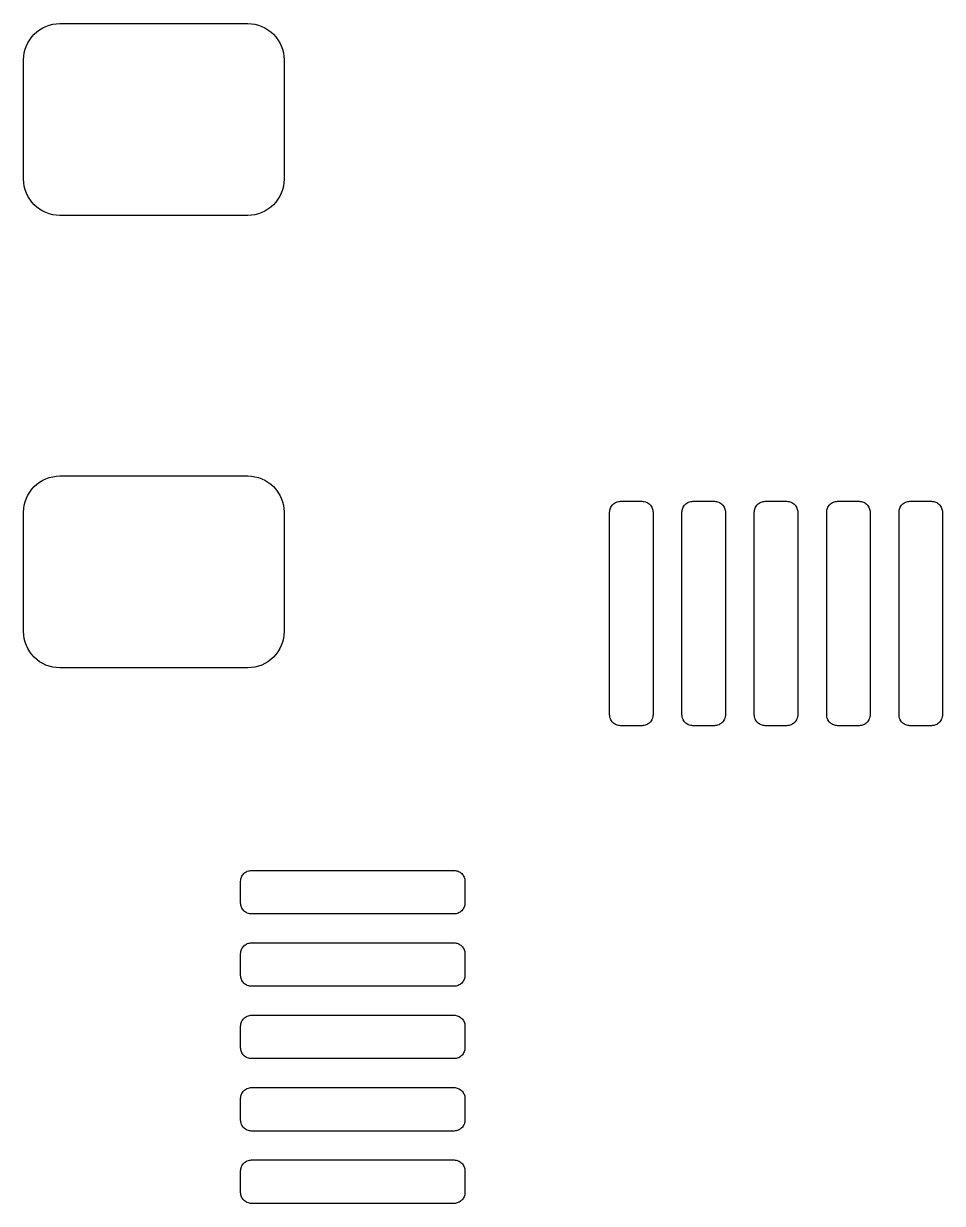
# Model space of a CAD drawing. Extents: x 0 to 61, y 0 to 68.6.
# Drawn here: x 24.89 to 31.24, y 39.76 to 47.91 of the extents above; entities that cross this region are included whole.
import ezdxf

# ---------------------------------------------------------------- set-up
doc = ezdxf.new("R2010")
doc.units = 0
doc.layers.add('Layer_1', color=7, linetype='CONTINUOUS')

msp = doc.modelspace()

# ---------------------------------------------------------------- linework, layer by layer
at = {"layer": 'Layer_1', "color": 1}
for p, q in [((24.96033, 47.83663), (24.978517, 47.853115)), ((24.978517, 47.853115), (24.998227, 47.86772)), ((24.998227, 47.86772), (25.019258, 47.880344)), ((25.019258, 47.880344), (25.041432, 47.890834)), ((25.041432, 47.890834), (25.064546, 47.899089)), ((25.064546, 47.899089), (25.088346, 47.905058)), ((25.088346, 47.905058), (25.112603, 47.908665)), ((25.112603, 47.908665), (25.137114, 47.909859)), ((25.137114, 47.909859), (26.437163, 47.909859)), ((26.437163, 47.909859), (26.461547, 47.908665)), ((26.461547, 47.908665), (26.485931, 47.905058)), ((26.485931, 47.905058), (26.509807, 47.899089)), ((26.509807, 47.899089), (26.532667, 47.890834)), ((26.532667, 47.890834), (26.555019, 47.880344)), ((26.555019, 47.880344), (26.576101, 47.86772)), ((26.576101, 47.86772), (26.595659, 47.853115)), ((26.595659, 47.853115), (26.613947, 47.83663)), ((24.906152, 47.755528), (24.916642, 47.777702)), ((24.916642, 47.777702), (24.929241, 47.798759)), ((24.929241, 47.798759), (24.943871, 47.818444)), ((24.943871, 47.818444), (24.96033, 47.83663)), ((26.613947, 47.83663), (26.630457, 47.818444)), ((26.630457, 47.818444), (26.644935, 47.798759)), ((26.644935, 47.798759), (26.657635, 47.777702)), ((26.657635, 47.777702), (26.668049, 47.755528)), ((24.887102, 47.659846), (24.888321, 47.684357)), ((24.888321, 47.684357), (24.891928, 47.70864)), ((24.891928, 47.70864), (24.897872, 47.732439)), ((24.897872, 47.732439), (24.906152, 47.755528)), ((26.668049, 47.755528), (26.676431, 47.732439)), ((26.676431, 47.732439), (26.682273, 47.70864)), ((26.682273, 47.70864), (26.685829, 47.684357)), ((26.685829, 47.684357), (26.687099, 47.659846)), ((24.887102, 46.834854), (24.887102, 47.659846)), ((26.687099, 47.659846), (26.687099, 46.834854)), ((24.888321, 46.810343), (24.887102, 46.834854)), ((24.891928, 46.786086), (24.888321, 46.810343)), ((24.897872, 46.762286), (24.891928, 46.786086)), ((26.682273, 46.786086), (26.676431, 46.762286)), ((26.685829, 46.810343), (26.682273, 46.786086)), ((26.687099, 46.834854), (26.685829, 46.810343)), ((24.906152, 46.739172), (24.897872, 46.762286)), ((24.916642, 46.716998), (24.906152, 46.739172)), ((24.929241, 46.695967), (24.916642, 46.716998)), ((26.657635, 46.716998), (26.644935, 46.695967)), ((26.668049, 46.739172), (26.657635, 46.716998)), ((26.676431, 46.762286), (26.668049, 46.739172)), ((24.943871, 46.676256), (24.929241, 46.695967)), ((24.96033, 46.65807), (24.943871, 46.676256)), ((24.978517, 46.641611), (24.96033, 46.65807)), ((24.998227, 46.62698), (24.978517, 46.641611)), ((25.019258, 46.614382), (24.998227, 46.62698)), ((26.576101, 46.62698), (26.555019, 46.614382)), ((26.595659, 46.641611), (26.576101, 46.62698)), ((26.613947, 46.65807), (26.595659, 46.641611)), ((26.630457, 46.676256), (26.613947, 46.65807)), ((26.644935, 46.695967), (26.630457, 46.676256)), ((25.041432, 46.603891), (25.019258, 46.614382)), ((25.064546, 46.595611), (25.041432, 46.603891)), ((25.088346, 46.589667), (25.064546, 46.595611)), ((25.112603, 46.586061), (25.088346, 46.589667)), ((25.137114, 46.584867), (25.112603, 46.586061)), ((26.437163, 46.584867), (25.137114, 46.584867)), ((26.461547, 46.586061), (26.437163, 46.584867)), ((26.485931, 46.589667), (26.461547, 46.586061)), ((26.509807, 46.595611), (26.485931, 46.589667)), ((26.532667, 46.603891), (26.509807, 46.595611)), ((26.555019, 46.614382), (26.532667, 46.603891)), ((24.998227, 44.742731), (25.019258, 44.755329)), ((25.019258, 44.755329), (25.041432, 44.76582)), ((25.041432, 44.76582), (25.064546, 44.7741)), ((25.064546, 44.7741), (25.088346, 44.780044)), ((25.088346, 44.780044), (25.112603, 44.78365)), ((25.112603, 44.78365), (25.137114, 44.784844)), ((25.137114, 44.784844), (26.437163, 44.784844)), ((26.437163, 44.784844), (26.461547, 44.78365)), ((26.461547, 44.78365), (26.485931, 44.780044)), ((26.485931, 44.780044), (26.509807, 44.7741)), ((26.509807, 44.7741), (26.532667, 44.76582)), ((26.532667, 44.76582), (26.555019, 44.755329)), ((26.555019, 44.755329), (26.576101, 44.742731)), ((24.916642, 44.652713), (24.929241, 44.673745)), ((24.929241, 44.673745), (24.943871, 44.693455)), ((24.943871, 44.693455), (24.96033, 44.711641)), ((24.96033, 44.711641), (24.978517, 44.728101)), ((24.978517, 44.728101), (24.998227, 44.742731)), ((26.576101, 44.742731), (26.595659, 44.728101)), ((26.595659, 44.728101), (26.613947, 44.711641)), ((26.613947, 44.711641), (26.630457, 44.693455)), ((26.630457, 44.693455), (26.644935, 44.673745)), ((26.644935, 44.673745), (26.657635, 44.652713)), ((24.888321, 44.559368), (24.891928, 44.583625)), ((24.891928, 44.583625), (24.897872, 44.607425)), ((24.897872, 44.607425), (24.906152, 44.630539)), ((24.906152, 44.630539), (24.916642, 44.652713)), ((26.657635, 44.652713), (26.668049, 44.630539)), ((26.668049, 44.630539), (26.676431, 44.607425)), ((26.676431, 44.607425), (26.682273, 44.583625)), ((26.682273, 44.583625), (26.685829, 44.559368)), ((28.949732, 44.576513), (28.95405, 44.582431)), ((28.95405, 44.582431), (28.95913, 44.587892)), ((28.95913, 44.587892), (28.964464, 44.59282)), ((28.964464, 44.59282), (28.97056, 44.597214)), ((28.97056, 44.597214), (28.976656, 44.600999)), ((28.976656, 44.600999), (28.983514, 44.604148)), ((28.983514, 44.604148), (28.990372, 44.606638)), ((28.990372, 44.606638), (28.997484, 44.608416)), ((28.997484, 44.608416), (29.00485, 44.609482)), ((29.00485, 44.609482), (29.012216, 44.609863)), ((29.012216, 44.609863), (29.162076, 44.609863)), ((29.162076, 44.609863), (29.169442, 44.609482)), ((29.169442, 44.609482), (29.176808, 44.608416)), ((29.176808, 44.608416), (29.18392, 44.606638)), ((29.18392, 44.606638), (29.190778, 44.604148)), ((29.190778, 44.604148), (29.197382, 44.600999)), ((29.197382, 44.600999), (29.203732, 44.597214)), ((29.203732, 44.597214), (29.209574, 44.59282)), ((29.209574, 44.59282), (29.215162, 44.587892)), ((29.215162, 44.587892), (29.219988, 44.582431)), ((29.219988, 44.582431), (29.22456, 44.576513)), ((29.449859, 44.576513), (29.454177, 44.582431)), ((29.454177, 44.582431), (29.459003, 44.587892)), ((29.459003, 44.587892), (29.464591, 44.59282)), ((29.464591, 44.59282), (29.470433, 44.597214)), ((29.470433, 44.597214), (29.476783, 44.600999)), ((29.476783, 44.600999), (29.483387, 44.604148)), ((29.483387, 44.604148), (29.490245, 44.606638)), ((29.490245, 44.606638), (29.497611, 44.608416)), ((29.497611, 44.608416), (29.504723, 44.609482)), ((29.504723, 44.609482), (29.512089, 44.609863)), ((29.512089, 44.609863), (29.662203, 44.609863)), ((29.662203, 44.609863), (29.669569, 44.609482)), ((29.669569, 44.609482), (29.676681, 44.608416)), ((29.676681, 44.608416), (29.683793, 44.606638)), ((29.683793, 44.606638), (29.690905, 44.604148)), ((29.690905, 44.604148), (29.697509, 44.600999)), ((29.697509, 44.600999), (29.703859, 44.597214)), ((29.703859, 44.597214), (29.709701, 44.59282)), ((29.709701, 44.59282), (29.715035, 44.587892)), ((29.715035, 44.587892), (29.720115, 44.582431)), ((29.720115, 44.582431), (29.724433, 44.576513)), ((29.949731, 44.576513), (29.954049, 44.582431)), ((29.954049, 44.582431), (29.959129, 44.587892)), ((29.959129, 44.587892), (29.964463, 44.59282)), ((29.964463, 44.59282), (29.970559, 44.597214)), ((29.970559, 44.597214), (29.976655, 44.600999)), ((29.976655, 44.600999), (29.983513, 44.604148)), ((29.983513, 44.604148), (29.990371, 44.606638)), ((29.990371, 44.606638), (29.997483, 44.608416)), ((29.997483, 44.608416), (30.004849, 44.609482)), ((30.004849, 44.609482), (30.012215, 44.609863)), ((30.012215, 44.609863), (30.162075, 44.609863)), ((30.162075, 44.609863), (30.169441, 44.609482)), ((30.169441, 44.609482), (30.176807, 44.608416)), ((30.176807, 44.608416), (30.183919, 44.606638)), ((30.183919, 44.606638), (30.190777, 44.604148)), ((30.190777, 44.604148), (30.197381, 44.600999)), ((30.197381, 44.600999), (30.203731, 44.597214)), ((30.203731, 44.597214), (30.209573, 44.59282)), ((30.209573, 44.59282), (30.215161, 44.587892)), ((30.215161, 44.587892), (30.219987, 44.582431)), ((30.219987, 44.582431), (30.224559, 44.576513)), ((30.449857, 44.576513), (30.454175, 44.582431)), ((30.454175, 44.582431), (30.459001, 44.587892)), ((30.459001, 44.587892), (30.464589, 44.59282)), ((30.464589, 44.59282), (30.470431, 44.597214)), ((30.470431, 44.597214), (30.476781, 44.600999)), ((30.476781, 44.600999), (30.483385, 44.604148)), ((30.483385, 44.604148), (30.490243, 44.606638)), ((30.490243, 44.606638), (30.497609, 44.608416)), ((30.497609, 44.608416), (30.504721, 44.609482)), ((30.504721, 44.609482), (30.512087, 44.609863)), ((30.512087, 44.609863), (30.662201, 44.609863)), ((30.662201, 44.609863), (30.669567, 44.609482)), ((30.669567, 44.609482), (30.676679, 44.608416)), ((30.676679, 44.608416), (30.683791, 44.606638)), ((30.683791, 44.606638), (30.690903, 44.604148)), ((30.690903, 44.604148), (30.697507, 44.600999)), ((30.697507, 44.600999), (30.703857, 44.597214)), ((30.703857, 44.597214), (30.709699, 44.59282)), ((30.709699, 44.59282), (30.715033, 44.587892)), ((30.715033, 44.587892), (30.720113, 44.582431)), ((30.720113, 44.582431), (30.724431, 44.576513)), ((30.949729, 44.576513), (30.954047, 44.582431)), ((30.954047, 44.582431), (30.959127, 44.587892)), ((30.959127, 44.587892), (30.964461, 44.59282)), ((30.964461, 44.59282), (30.970557, 44.597214)), ((30.970557, 44.597214), (30.976653, 44.600999)), ((30.976653, 44.600999), (30.983511, 44.604148)), ((30.983511, 44.604148), (30.990369, 44.606638)), ((30.990369, 44.606638), (30.997481, 44.608416)), ((30.997481, 44.608416), (31.004847, 44.609482)), ((31.004847, 44.609482), (31.012213, 44.609863)), ((31.012213, 44.609863), (31.162073, 44.609863)), ((31.162073, 44.609863), (31.169439, 44.609482)), ((31.169439, 44.609482), (31.176805, 44.608416)), ((31.176805, 44.608416), (31.183917, 44.606638)), ((31.183917, 44.606638), (31.190775, 44.604148)), ((31.190775, 44.604148), (31.197379, 44.600999)), ((31.197379, 44.600999), (31.203729, 44.597214)), ((31.203729, 44.597214), (31.209571, 44.59282)), ((31.209571, 44.59282), (31.215159, 44.587892)), ((31.215159, 44.587892), (31.219985, 44.582431)), ((31.219985, 44.582431), (31.224557, 44.576513)), ((24.887102, 44.534857), (24.888321, 44.559368)), ((24.887102, 43.709865), (24.887102, 44.534857)), ((26.685829, 44.559368), (26.687099, 44.534857)), ((26.687099, 44.534857), (26.687099, 43.709865)), ((28.937032, 44.534857), (28.93754, 44.542198)), ((28.937032, 43.134859), (28.937032, 44.534857)), ((28.93754, 44.542198), (28.938556, 44.549488)), ((28.938556, 44.549488), (28.940334, 44.556625)), ((28.940334, 44.556625), (28.942874, 44.563559)), ((28.942874, 44.563559), (28.945922, 44.570214)), ((28.945922, 44.570214), (28.949732, 44.576513)), ((29.22456, 44.576513), (29.22837, 44.570214)), ((29.22837, 44.570214), (29.231418, 44.563559)), ((29.231418, 44.563559), (29.233958, 44.556625)), ((29.233958, 44.556625), (29.235736, 44.549488)), ((29.235736, 44.549488), (29.236752, 44.542198)), ((29.236752, 44.542198), (29.237006, 44.534857)), ((29.237006, 44.534857), (29.237006, 43.134859)), ((29.437159, 44.534857), (29.437413, 44.542198)), ((29.437159, 43.134859), (29.437159, 44.534857)), ((29.437413, 44.542198), (29.438683, 44.549488)), ((29.438683, 44.549488), (29.440461, 44.556625)), ((29.440461, 44.556625), (29.442747, 44.563559)), ((29.442747, 44.563559), (29.446049, 44.570214)), ((29.446049, 44.570214), (29.449859, 44.576513)), ((29.724433, 44.576513), (29.728243, 44.570214)), ((29.728243, 44.570214), (29.731291, 44.563559)), ((29.731291, 44.563559), (29.733831, 44.556625)), ((29.733831, 44.556625), (29.735609, 44.549488)), ((29.735609, 44.549488), (29.736879, 44.542198)), ((29.736879, 44.542198), (29.737133, 44.534857)), ((29.737133, 44.534857), (29.737133, 43.134859)), ((29.937031, 44.534857), (29.937539, 44.542198)), ((29.937031, 43.134859), (29.937031, 44.534857)), ((29.937539, 44.542198), (29.938555, 44.549488)), ((29.938555, 44.549488), (29.940333, 44.556625)), ((29.940333, 44.556625), (29.942873, 44.563559)), ((29.942873, 44.563559), (29.945921, 44.570214)), ((29.945921, 44.570214), (29.949731, 44.576513)), ((30.224559, 44.576513), (30.228369, 44.570214)), ((30.228369, 44.570214), (30.231417, 44.563559)), ((30.231417, 44.563559), (30.233957, 44.556625)), ((30.233957, 44.556625), (30.235735, 44.549488)), ((30.235735, 44.549488), (30.236751, 44.542198)), ((30.236751, 44.542198), (30.237005, 44.534857)), ((30.237005, 44.534857), (30.237005, 43.134859)), ((30.437157, 44.534857), (30.437411, 44.542198)), ((30.437157, 43.134859), (30.437157, 44.534857)), ((30.437411, 44.542198), (30.438681, 44.549488)), ((30.438681, 44.549488), (30.440459, 44.556625)), ((30.440459, 44.556625), (30.442745, 44.563559)), ((30.442745, 44.563559), (30.446047, 44.570214)), ((30.446047, 44.570214), (30.449857, 44.576513)), ((30.724431, 44.576513), (30.728241, 44.570214)), ((30.728241, 44.570214), (30.731289, 44.563559)), ((30.731289, 44.563559), (30.733829, 44.556625)), ((30.733829, 44.556625), (30.735607, 44.549488)), ((30.735607, 44.549488), (30.736877, 44.542198)), ((30.736877, 44.542198), (30.737131, 44.534857)), ((30.737131, 44.534857), (30.737131, 43.134859)), ((30.937029, 44.534857), (30.937537, 44.542198)), ((30.937029, 43.134859), (30.937029, 44.534857)), ((30.937537, 44.542198), (30.938553, 44.549488)), ((30.938553, 44.549488), (30.940331, 44.556625)), ((30.940331, 44.556625), (30.942871, 44.563559)), ((30.942871, 44.563559), (30.945919, 44.570214)), ((30.945919, 44.570214), (30.949729, 44.576513)), ((31.224557, 44.576513), (31.228367, 44.570214)), ((31.228367, 44.570214), (31.231415, 44.563559)), ((31.231415, 44.563559), (31.233955, 44.556625)), ((31.233955, 44.556625), (31.235733, 44.549488)), ((31.235733, 44.549488), (31.236749, 44.542198)), ((31.236749, 44.542198), (31.237003, 44.534857)), ((31.237003, 44.534857), (31.237003, 43.134859)), ((24.888321, 43.685354), (24.887102, 43.709865)), ((24.891928, 43.661071), (24.888321, 43.685354)), ((26.685829, 43.685354), (26.682273, 43.661071)), ((26.687099, 43.709865), (26.685829, 43.685354)), ((24.897872, 43.637272), (24.891928, 43.661071)), ((24.906152, 43.614183), (24.897872, 43.637272)), ((24.916642, 43.592009), (24.906152, 43.614183)), ((26.668049, 43.614183), (26.657635, 43.592009)), ((26.676431, 43.637272), (26.668049, 43.614183)), ((26.682273, 43.661071), (26.676431, 43.637272)), ((24.929241, 43.570952), (24.916642, 43.592009)), ((24.943871, 43.551267), (24.929241, 43.570952)), ((24.96033, 43.533081), (24.943871, 43.551267)), ((24.978517, 43.516596), (24.96033, 43.533081)), ((26.613947, 43.533081), (26.595659, 43.516596)), ((26.630457, 43.551267), (26.613947, 43.533081)), ((26.644935, 43.570952), (26.630457, 43.551267)), ((26.657635, 43.592009), (26.644935, 43.570952)), ((24.998227, 43.501991), (24.978517, 43.516596)), ((25.019258, 43.489367), (24.998227, 43.501991)), ((25.041432, 43.478877), (25.019258, 43.489367)), ((25.064546, 43.470622), (25.041432, 43.478877)), ((25.088346, 43.464653), (25.064546, 43.470622)), ((25.112603, 43.461046), (25.088346, 43.464653)), ((25.137114, 43.459853), (25.112603, 43.461046)), ((26.437163, 43.459853), (25.137114, 43.459853)), ((26.461547, 43.461046), (26.437163, 43.459853)), ((26.485931, 43.464653), (26.461547, 43.461046)), ((26.509807, 43.470622), (26.485931, 43.464653)), ((26.532667, 43.478877), (26.509807, 43.470622)), ((26.555019, 43.489367), (26.532667, 43.478877)), ((26.576101, 43.501991), (26.555019, 43.489367)), ((26.595659, 43.516596), (26.576101, 43.501991)), ((28.93754, 43.127493), (28.937032, 43.134859)), ((28.938556, 43.120127), (28.93754, 43.127493)), ((28.940334, 43.113015), (28.938556, 43.120127)), ((28.942874, 43.106157), (28.940334, 43.113015)), ((29.233958, 43.113015), (29.231418, 43.106157)), ((29.235736, 43.120127), (29.233958, 43.113015)), ((29.236752, 43.127493), (29.235736, 43.120127)), ((29.237006, 43.134859), (29.236752, 43.127493)), ((29.437413, 43.127493), (29.437159, 43.134859)), ((29.438683, 43.120127), (29.437413, 43.127493)), ((29.440461, 43.113015), (29.438683, 43.120127)), ((29.442747, 43.106157), (29.440461, 43.113015)), ((29.733831, 43.113015), (29.731291, 43.106157)), ((29.735609, 43.120127), (29.733831, 43.113015)), ((29.736879, 43.127493), (29.735609, 43.120127)), ((29.737133, 43.134859), (29.736879, 43.127493)), ((29.937539, 43.127493), (29.937031, 43.134859)), ((29.938555, 43.120127), (29.937539, 43.127493)), ((29.940333, 43.113015), (29.938555, 43.120127)), ((29.942873, 43.106157), (29.940333, 43.113015)), ((30.233957, 43.113015), (30.231417, 43.106157)), ((30.235735, 43.120127), (30.233957, 43.113015)), ((30.236751, 43.127493), (30.235735, 43.120127)), ((30.237005, 43.134859), (30.236751, 43.127493)), ((30.437411, 43.127493), (30.437157, 43.134859)), ((30.438681, 43.120127), (30.437411, 43.127493)), ((30.440459, 43.113015), (30.438681, 43.120127)), ((30.442745, 43.106157), (30.440459, 43.113015)), ((30.733829, 43.113015), (30.731289, 43.106157)), ((30.735607, 43.120127), (30.733829, 43.113015)), ((30.736877, 43.127493), (30.735607, 43.120127)), ((30.737131, 43.134859), (30.736877, 43.127493)), ((30.937537, 43.127493), (30.937029, 43.134859)), ((30.938553, 43.120127), (30.937537, 43.127493)), ((30.940331, 43.113015), (30.938553, 43.120127)), ((30.942871, 43.106157), (30.940331, 43.113015)), ((31.233955, 43.113015), (31.231415, 43.106157)), ((31.235733, 43.120127), (31.233955, 43.113015)), ((31.236749, 43.127493), (31.235733, 43.120127)), ((31.237003, 43.134859), (31.236749, 43.127493)), ((28.945922, 43.099553), (28.942874, 43.106157)), ((28.949732, 43.093203), (28.945922, 43.099553)), ((28.95405, 43.087361), (28.949732, 43.093203)), ((28.95913, 43.081773), (28.95405, 43.087361)), ((28.964464, 43.076947), (28.95913, 43.081773)), ((28.97056, 43.072375), (28.964464, 43.076947)), ((28.976656, 43.068819), (28.97056, 43.072375)), ((28.983514, 43.065517), (28.976656, 43.068819)), ((28.990372, 43.062977), (28.983514, 43.065517)), ((28.997484, 43.061199), (28.990372, 43.062977)), ((29.00485, 43.060183), (28.997484, 43.061199)), ((29.012216, 43.059929), (29.00485, 43.060183)), ((29.162076, 43.059929), (29.012216, 43.059929)), ((29.169442, 43.060183), (29.162076, 43.059929)), ((29.176808, 43.061199), (29.169442, 43.060183)), ((29.18392, 43.062977), (29.176808, 43.061199)), ((29.190778, 43.065517), (29.18392, 43.062977)), ((29.197382, 43.068819), (29.190778, 43.065517)), ((29.203732, 43.072375), (29.197382, 43.068819)), ((29.209574, 43.076947), (29.203732, 43.072375)), ((29.215162, 43.081773), (29.209574, 43.076947)), ((29.219988, 43.087361), (29.215162, 43.081773)), ((29.22456, 43.093203), (29.219988, 43.087361)), ((29.22837, 43.099553), (29.22456, 43.093203)), ((29.231418, 43.106157), (29.22837, 43.099553)), ((29.446049, 43.099553), (29.442747, 43.106157)), ((29.449859, 43.093203), (29.446049, 43.099553)), ((29.454177, 43.087361), (29.449859, 43.093203)), ((29.459003, 43.081773), (29.454177, 43.087361)), ((29.464591, 43.076947), (29.459003, 43.081773)), ((29.470433, 43.072375), (29.464591, 43.076947)), ((29.476783, 43.068819), (29.470433, 43.072375)), ((29.483387, 43.065517), (29.476783, 43.068819)), ((29.490245, 43.062977), (29.483387, 43.065517)), ((29.497611, 43.061199), (29.490245, 43.062977)), ((29.504723, 43.060183), (29.497611, 43.061199)), ((29.512089, 43.059929), (29.504723, 43.060183)), ((29.662203, 43.059929), (29.512089, 43.059929)), ((29.669569, 43.060183), (29.662203, 43.059929)), ((29.676681, 43.061199), (29.669569, 43.060183)), ((29.683793, 43.062977), (29.676681, 43.061199)), ((29.690905, 43.065517), (29.683793, 43.062977)), ((29.697509, 43.068819), (29.690905, 43.065517)), ((29.703859, 43.072375), (29.697509, 43.068819)), ((29.709701, 43.076947), (29.703859, 43.072375)), ((29.715035, 43.081773), (29.709701, 43.076947)), ((29.720115, 43.087361), (29.715035, 43.081773)), ((29.724433, 43.093203), (29.720115, 43.087361)), ((29.728243, 43.099553), (29.724433, 43.093203)), ((29.731291, 43.106157), (29.728243, 43.099553)), ((29.945921, 43.099553), (29.942873, 43.106157)), ((29.949731, 43.093203), (29.945921, 43.099553)), ((29.954049, 43.087361), (29.949731, 43.093203)), ((29.959129, 43.081773), (29.954049, 43.087361)), ((29.964463, 43.076947), (29.959129, 43.081773)), ((29.970559, 43.072375), (29.964463, 43.076947)), ((29.976655, 43.068819), (29.970559, 43.072375)), ((29.983513, 43.065517), (29.976655, 43.068819)), ((29.990371, 43.062977), (29.983513, 43.065517)), ((29.997483, 43.061199), (29.990371, 43.062977)), ((30.004849, 43.060183), (29.997483, 43.061199)), ((30.012215, 43.059929), (30.004849, 43.060183)), ((30.162075, 43.059929), (30.012215, 43.059929)), ((30.169441, 43.060183), (30.162075, 43.059929)), ((30.176807, 43.061199), (30.169441, 43.060183)), ((30.183919, 43.062977), (30.176807, 43.061199)), ((30.190777, 43.065517), (30.183919, 43.062977)), ((30.197381, 43.068819), (30.190777, 43.065517)), ((30.203731, 43.072375), (30.197381, 43.068819)), ((30.209573, 43.076947), (30.203731, 43.072375)), ((30.215161, 43.081773), (30.209573, 43.076947)), ((30.219987, 43.087361), (30.215161, 43.081773)), ((30.224559, 43.093203), (30.219987, 43.087361)), ((30.228369, 43.099553), (30.224559, 43.093203)), ((30.231417, 43.106157), (30.228369, 43.099553)), ((30.446047, 43.099553), (30.442745, 43.106157)), ((30.449857, 43.093203), (30.446047, 43.099553)), ((30.454175, 43.087361), (30.449857, 43.093203)), ((30.459001, 43.081773), (30.454175, 43.087361)), ((30.464589, 43.076947), (30.459001, 43.081773)), ((30.470431, 43.072375), (30.464589, 43.076947)), ((30.476781, 43.068819), (30.470431, 43.072375)), ((30.483385, 43.065517), (30.476781, 43.068819)), ((30.490243, 43.062977), (30.483385, 43.065517)), ((30.497609, 43.061199), (30.490243, 43.062977)), ((30.504721, 43.060183), (30.497609, 43.061199)), ((30.512087, 43.059929), (30.504721, 43.060183)), ((30.662201, 43.059929), (30.512087, 43.059929)), ((30.669567, 43.060183), (30.662201, 43.059929)), ((30.676679, 43.061199), (30.669567, 43.060183)), ((30.683791, 43.062977), (30.676679, 43.061199)), ((30.690903, 43.065517), (30.683791, 43.062977)), ((30.697507, 43.068819), (30.690903, 43.065517)), ((30.703857, 43.072375), (30.697507, 43.068819)), ((30.709699, 43.076947), (30.703857, 43.072375)), ((30.715033, 43.081773), (30.709699, 43.076947)), ((30.720113, 43.087361), (30.715033, 43.081773)), ((30.724431, 43.093203), (30.720113, 43.087361)), ((30.728241, 43.099553), (30.724431, 43.093203)), ((30.731289, 43.106157), (30.728241, 43.099553)), ((30.945919, 43.099553), (30.942871, 43.106157)), ((30.949729, 43.093203), (30.945919, 43.099553)), ((30.954047, 43.087361), (30.949729, 43.093203)), ((30.959127, 43.081773), (30.954047, 43.087361)), ((30.964461, 43.076947), (30.959127, 43.081773)), ((30.970557, 43.072375), (30.964461, 43.076947)), ((30.976653, 43.068819), (30.970557, 43.072375)), ((30.983511, 43.065517), (30.976653, 43.068819)), ((30.990369, 43.062977), (30.983511, 43.065517)), ((30.997481, 43.061199), (30.990369, 43.062977)), ((31.004847, 43.060183), (30.997481, 43.061199)), ((31.012213, 43.059929), (31.004847, 43.060183)), ((31.162073, 43.059929), (31.012213, 43.059929)), ((31.169439, 43.060183), (31.162073, 43.059929)), ((31.176805, 43.061199), (31.169439, 43.060183)), ((31.183917, 43.062977), (31.176805, 43.061199)), ((31.190775, 43.065517), (31.183917, 43.062977)), ((31.197379, 43.068819), (31.190775, 43.065517)), ((31.203729, 43.072375), (31.197379, 43.068819)), ((31.209571, 43.076947), (31.203729, 43.072375)), ((31.215159, 43.081773), (31.209571, 43.076947)), ((31.219985, 43.087361), (31.215159, 43.081773)), ((31.224557, 43.093203), (31.219985, 43.087361)), ((31.228367, 43.099553), (31.224557, 43.093203)), ((31.231415, 43.106157), (31.228367, 43.099553)), ((26.426749, 42.051041), (26.433353, 42.054089)), ((26.433353, 42.054089), (26.440465, 42.056629)), ((26.440465, 42.056629), (26.447577, 42.058407)), ((26.447577, 42.058407), (26.454689, 42.059423)), ((26.454689, 42.059423), (26.462055, 42.059931)), ((26.462055, 42.059931), (27.862104, 42.059931)), ((27.862104, 42.059931), (27.86947, 42.059423)), ((27.86947, 42.059423), (27.876836, 42.058407)), ((27.876836, 42.058407), (27.883948, 42.056629)), ((27.883948, 42.056629), (27.890806, 42.054089)), ((27.890806, 42.054089), (27.89741, 42.051041)), ((26.387125, 41.984747), (26.387379, 41.992113)), ((26.387125, 41.834887), (26.387125, 41.984747)), ((26.387379, 41.992113), (26.388649, 41.999479)), ((26.388649, 41.999479), (26.390427, 42.006591)), ((26.390427, 42.006591), (26.392713, 42.013449)), ((26.392713, 42.013449), (26.396015, 42.020307)), ((26.396015, 42.020307), (26.399825, 42.026403)), ((26.399825, 42.026403), (26.404143, 42.032499)), ((26.404143, 42.032499), (26.408969, 42.037833)), ((26.408969, 42.037833), (26.414557, 42.042913)), ((26.414557, 42.042913), (26.420399, 42.047231)), ((26.420399, 42.047231), (26.426749, 42.051041)), ((27.89741, 42.051041), (27.90376, 42.047231)), ((27.90376, 42.047231), (27.909602, 42.042913)), ((27.909602, 42.042913), (27.91519, 42.037833)), ((27.91519, 42.037833), (27.920016, 42.032499)), ((27.920016, 42.032499), (27.924588, 42.026403)), ((27.924588, 42.026403), (27.928144, 42.020307)), ((27.928144, 42.020307), (27.931446, 42.013449)), ((27.931446, 42.013449), (27.933986, 42.006591)), ((27.933986, 42.006591), (27.935764, 41.999479)), ((27.935764, 41.999479), (27.93678, 41.992113)), ((27.93678, 41.992113), (27.937034, 41.984747)), ((27.937034, 41.984747), (27.937034, 41.834887)), ((26.387379, 41.827521), (26.387125, 41.834887)), ((26.388649, 41.820155), (26.387379, 41.827521)), ((26.390427, 41.813043), (26.388649, 41.820155)), ((26.392713, 41.806185), (26.390427, 41.813043)), ((27.933986, 41.813043), (27.931446, 41.806185)), ((27.935764, 41.820155), (27.933986, 41.813043)), ((27.93678, 41.827521), (27.935764, 41.820155)), ((27.937034, 41.834887), (27.93678, 41.827521)), ((26.396015, 41.799581), (26.392713, 41.806185)), ((26.399825, 41.793231), (26.396015, 41.799581)), ((26.404143, 41.787389), (26.399825, 41.793231)), ((26.408969, 41.781801), (26.404143, 41.787389)), ((26.414557, 41.776975), (26.408969, 41.781801)), ((26.420399, 41.772403), (26.414557, 41.776975)), ((26.426749, 41.768593), (26.420399, 41.772403)), ((26.433353, 41.765545), (26.426749, 41.768593)), ((26.440465, 41.763005), (26.433353, 41.765545)), ((26.447577, 41.761227), (26.440465, 41.763005)), ((26.454689, 41.760211), (26.447577, 41.761227)), ((26.462055, 41.759957), (26.454689, 41.760211)), ((27.862104, 41.759957), (26.462055, 41.759957)), ((27.86947, 41.760211), (27.862104, 41.759957)), ((27.876836, 41.761227), (27.86947, 41.760211)), ((27.883948, 41.763005), (27.876836, 41.761227)), ((27.890806, 41.765545), (27.883948, 41.763005)), ((27.89741, 41.768593), (27.890806, 41.765545)), ((27.90376, 41.772403), (27.89741, 41.768593)), ((27.909602, 41.776975), (27.90376, 41.772403)), ((27.91519, 41.781801), (27.909602, 41.776975)), ((27.920016, 41.787389), (27.91519, 41.781801)), ((27.924588, 41.793231), (27.920016, 41.787389)), ((27.928144, 41.799581), (27.924588, 41.793231)), ((27.931446, 41.806185), (27.928144, 41.799581)), ((26.387125, 41.484875), (26.387379, 41.492241)), ((26.387125, 41.33476), (26.387125, 41.484875)), ((26.387379, 41.492241), (26.388649, 41.499607)), ((26.388649, 41.499607), (26.390427, 41.506719)), ((26.390427, 41.506719), (26.392713, 41.513577)), ((26.392713, 41.513577), (26.396015, 41.520181)), ((26.396015, 41.520181), (26.399825, 41.526531)), ((26.399825, 41.526531), (26.404143, 41.532373)), ((26.404143, 41.532373), (26.408969, 41.537961)), ((26.408969, 41.537961), (26.414557, 41.542787)), ((26.414557, 41.542787), (26.420399, 41.547105)), ((26.420399, 41.547105), (26.426749, 41.550915)), ((26.426749, 41.550915), (26.433353, 41.554217)), ((26.433353, 41.554217), (26.440465, 41.556503)), ((26.440465, 41.556503), (26.447577, 41.558535)), ((26.447577, 41.558535), (26.454689, 41.559551)), ((26.454689, 41.559551), (26.462055, 41.559805)), ((26.462055, 41.559805), (27.862104, 41.559805)), ((27.862104, 41.559805), (27.86947, 41.559551)), ((27.86947, 41.559551), (27.876836, 41.558535)), ((27.876836, 41.558535), (27.883948, 41.556503)), ((27.883948, 41.556503), (27.890806, 41.554217)), ((27.890806, 41.554217), (27.89741, 41.550915)), ((27.89741, 41.550915), (27.90376, 41.547105)), ((27.90376, 41.547105), (27.909602, 41.542787)), ((27.909602, 41.542787), (27.91519, 41.537961)), ((27.91519, 41.537961), (27.920016, 41.532373)), ((27.920016, 41.532373), (27.924588, 41.526531)), ((27.924588, 41.526531), (27.928144, 41.520181)), ((27.928144, 41.520181), (27.931446, 41.513577)), ((27.931446, 41.513577), (27.933986, 41.506719)), ((27.933986, 41.506719), (27.935764, 41.499607)), ((27.935764, 41.499607), (27.93678, 41.492241)), ((27.93678, 41.492241), (27.937034, 41.484875)), ((27.937034, 41.484875), (27.937034, 41.33476)), ((26.387379, 41.327394), (26.387125, 41.33476)), ((26.388649, 41.320282), (26.387379, 41.327394)), ((26.390427, 41.31317), (26.388649, 41.320282)), ((27.935764, 41.320282), (27.933986, 41.31317)), ((27.93678, 41.327394), (27.935764, 41.320282)), ((27.937034, 41.33476), (27.93678, 41.327394)), ((26.392713, 41.306058), (26.390427, 41.31317)), ((26.396015, 41.299454), (26.392713, 41.306058)), ((26.399825, 41.293104), (26.396015, 41.299454)), ((26.404143, 41.287262), (26.399825, 41.293104)), ((26.408969, 41.281928), (26.404143, 41.287262)), ((26.414557, 41.276848), (26.408969, 41.281928)), ((26.420399, 41.27253), (26.414557, 41.276848)), ((26.426749, 41.26872), (26.420399, 41.27253)), ((26.433353, 41.265672), (26.426749, 41.26872)), ((26.440465, 41.263132), (26.433353, 41.265672)), ((26.447577, 41.261354), (26.440465, 41.263132)), ((26.454689, 41.260338), (26.447577, 41.261354)), ((26.462055, 41.25983), (26.454689, 41.260338)), ((27.862104, 41.25983), (26.462055, 41.25983)), ((27.86947, 41.260338), (27.862104, 41.25983)), ((27.876836, 41.261354), (27.86947, 41.260338)), ((27.883948, 41.263132), (27.876836, 41.261354)), ((27.890806, 41.265672), (27.883948, 41.263132)), ((27.89741, 41.26872), (27.890806, 41.265672)), ((27.90376, 41.27253), (27.89741, 41.26872)), ((27.909602, 41.276848), (27.90376, 41.27253)), ((27.91519, 41.281928), (27.909602, 41.276848)), ((27.920016, 41.287262), (27.91519, 41.281928)), ((27.924588, 41.293104), (27.920016, 41.287262)), ((27.928144, 41.299454), (27.924588, 41.293104)), ((27.931446, 41.306058), (27.928144, 41.299454)), ((27.933986, 41.31317), (27.931446, 41.306058)), ((26.387379, 40.992114), (26.388649, 40.99948)), ((26.388649, 40.99948), (26.390427, 41.006592)), ((26.390427, 41.006592), (26.392713, 41.01345)), ((26.392713, 41.01345), (26.396015, 41.020308)), ((26.396015, 41.020308), (26.399825, 41.026404)), ((26.399825, 41.026404), (26.404143, 41.0325)), ((26.404143, 41.0325), (26.408969, 41.037834)), ((26.408969, 41.037834), (26.414557, 41.042914)), ((26.414557, 41.042914), (26.420399, 41.047232)), ((26.420399, 41.047232), (26.426749, 41.051042)), ((26.426749, 41.051042), (26.433353, 41.05409)), ((26.433353, 41.05409), (26.440465, 41.05663)), ((26.440465, 41.05663), (26.447577, 41.058408)), ((26.447577, 41.058408), (26.454689, 41.059424)), ((26.454689, 41.059424), (26.462055, 41.059932)), ((26.462055, 41.059932), (27.862104, 41.059932)), ((27.862104, 41.059932), (27.86947, 41.059424)), ((27.86947, 41.059424), (27.876836, 41.058408)), ((27.876836, 41.058408), (27.883948, 41.05663)), ((27.883948, 41.05663), (27.890806, 41.05409)), ((27.890806, 41.05409), (27.89741, 41.051042)), ((27.89741, 41.051042), (27.90376, 41.047232)), ((27.90376, 41.047232), (27.909602, 41.042914)), ((27.909602, 41.042914), (27.91519, 41.037834)), ((27.91519, 41.037834), (27.920016, 41.0325)), ((27.920016, 41.0325), (27.924588, 41.026404)), ((27.924588, 41.026404), (27.928144, 41.020308)), ((27.928144, 41.020308), (27.931446, 41.01345)), ((27.931446, 41.01345), (27.933986, 41.006592)), ((27.933986, 41.006592), (27.935764, 40.99948)), ((27.935764, 40.99948), (27.93678, 40.992114)), ((26.387125, 40.984748), (26.387379, 40.992114)), ((26.387125, 40.834888), (26.387125, 40.984748)), ((27.93678, 40.992114), (27.937034, 40.984748)), ((27.937034, 40.984748), (27.937034, 40.834888)), ((26.387379, 40.827522), (26.387125, 40.834888)), ((27.937034, 40.834888), (27.93678, 40.827522)), ((26.388649, 40.820156), (26.387379, 40.827522)), ((26.390427, 40.813044), (26.388649, 40.820156)), ((26.392713, 40.806186), (26.390427, 40.813044)), ((26.396015, 40.799582), (26.392713, 40.806186)), ((26.399825, 40.793232), (26.396015, 40.799582)), ((26.404143, 40.78739), (26.399825, 40.793232)), ((26.408969, 40.781802), (26.404143, 40.78739)), ((26.414557, 40.776976), (26.408969, 40.781802)), ((26.420399, 40.772404), (26.414557, 40.776976)), ((26.426749, 40.768594), (26.420399, 40.772404)), ((26.433353, 40.765546), (26.426749, 40.768594)), ((26.440465, 40.763006), (26.433353, 40.765546)), ((26.447577, 40.761228), (26.440465, 40.763006)), ((26.454689, 40.760212), (26.447577, 40.761228)), ((26.462055, 40.759958), (26.454689, 40.760212)), ((27.862104, 40.759958), (26.462055, 40.759958)), ((27.86947, 40.760212), (27.862104, 40.759958)), ((27.876836, 40.761228), (27.86947, 40.760212)), ((27.883948, 40.763006), (27.876836, 40.761228)), ((27.890806, 40.765546), (27.883948, 40.763006)), ((27.89741, 40.768594), (27.890806, 40.765546)), ((27.90376, 40.772404), (27.89741, 40.768594)), ((27.909602, 40.776976), (27.90376, 40.772404)), ((27.91519, 40.781802), (27.909602, 40.776976)), ((27.920016, 40.78739), (27.91519, 40.781802)), ((27.924588, 40.793232), (27.920016, 40.78739)), ((27.928144, 40.799582), (27.924588, 40.793232)), ((27.931446, 40.806186), (27.928144, 40.799582)), ((27.933986, 40.813044), (27.931446, 40.806186)), ((27.935764, 40.820156), (27.933986, 40.813044)), ((27.93678, 40.827522), (27.935764, 40.820156)), ((26.388649, 40.499608), (26.390427, 40.50672)), ((26.390427, 40.50672), (26.392713, 40.513578)), ((26.392713, 40.513578), (26.396015, 40.520182)), ((26.396015, 40.520182), (26.399825, 40.526532)), ((26.399825, 40.526532), (26.404143, 40.532374)), ((26.404143, 40.532374), (26.408969, 40.537962)), ((26.408969, 40.537962), (26.414557, 40.542788)), ((26.414557, 40.542788), (26.420399, 40.547106)), ((26.420399, 40.547106), (26.426749, 40.550916)), ((26.426749, 40.550916), (26.433353, 40.554218)), ((26.433353, 40.554218), (26.440465, 40.556504)), ((26.440465, 40.556504), (26.447577, 40.558536)), ((26.447577, 40.558536), (26.454689, 40.559552)), ((26.454689, 40.559552), (26.462055, 40.559806)), ((26.462055, 40.559806), (27.862104, 40.559806)), ((27.862104, 40.559806), (27.86947, 40.559552)), ((27.86947, 40.559552), (27.876836, 40.558536)), ((27.876836, 40.558536), (27.883948, 40.556504)), ((27.883948, 40.556504), (27.890806, 40.554218)), ((27.890806, 40.554218), (27.89741, 40.550916)), ((27.89741, 40.550916), (27.90376, 40.547106)), ((27.90376, 40.547106), (27.909602, 40.542788)), ((27.909602, 40.542788), (27.91519, 40.537962)), ((27.91519, 40.537962), (27.920016, 40.532374)), ((27.920016, 40.532374), (27.924588, 40.526532)), ((27.924588, 40.526532), (27.928144, 40.520182)), ((27.928144, 40.520182), (27.931446, 40.513578)), ((27.931446, 40.513578), (27.933986, 40.50672)), ((27.933986, 40.50672), (27.935764, 40.499608)), ((26.387125, 40.484876), (26.387379, 40.492242)), ((26.387125, 40.334762), (26.387125, 40.484876)), ((26.387379, 40.492242), (26.388649, 40.499608)), ((27.935764, 40.499608), (27.93678, 40.492242)), ((27.93678, 40.492242), (27.937034, 40.484876)), ((27.937034, 40.484876), (27.937034, 40.334762)), ((26.387379, 40.327396), (26.387125, 40.334762)), ((26.388649, 40.320284), (26.387379, 40.327396)), ((26.390427, 40.313172), (26.388649, 40.320284)), ((26.392713, 40.30606), (26.390427, 40.313172)), ((26.396015, 40.299456), (26.392713, 40.30606)), ((26.399825, 40.293106), (26.396015, 40.299456)), ((26.404143, 40.287264), (26.399825, 40.293106)), ((26.408969, 40.28193), (26.404143, 40.287264)), ((26.414557, 40.27685), (26.408969, 40.28193)), ((26.420399, 40.272532), (26.414557, 40.27685)), ((26.426749, 40.268722), (26.420399, 40.272532)), ((26.433353, 40.265674), (26.426749, 40.268722)), ((26.440465, 40.263134), (26.433353, 40.265674)), ((26.447577, 40.261356), (26.440465, 40.263134)), ((26.454689, 40.26034), (26.447577, 40.261356)), ((27.876836, 40.261356), (27.86947, 40.26034)), ((27.883948, 40.263134), (27.876836, 40.261356)), ((27.890806, 40.265674), (27.883948, 40.263134)), ((27.89741, 40.268722), (27.890806, 40.265674)), ((27.90376, 40.272532), (27.89741, 40.268722)), ((27.909602, 40.27685), (27.90376, 40.272532)), ((27.91519, 40.28193), (27.909602, 40.27685)), ((27.920016, 40.287264), (27.91519, 40.28193)), ((27.924588, 40.293106), (27.920016, 40.287264)), ((27.928144, 40.299456), (27.924588, 40.293106)), ((27.931446, 40.30606), (27.928144, 40.299456)), ((27.933986, 40.313172), (27.931446, 40.30606)), ((27.935764, 40.320284), (27.933986, 40.313172)), ((27.93678, 40.327396), (27.935764, 40.320284)), ((27.937034, 40.334762), (27.93678, 40.327396)), ((26.462055, 40.259832), (26.454689, 40.26034)), ((27.862104, 40.259832), (26.462055, 40.259832)), ((27.86947, 40.26034), (27.862104, 40.259832)), ((26.392713, 40.013452), (26.396015, 40.02031)), ((26.396015, 40.02031), (26.399825, 40.026406)), ((26.399825, 40.026406), (26.404143, 40.032502)), ((26.404143, 40.032502), (26.408969, 40.037836)), ((26.408969, 40.037836), (26.414557, 40.042916)), ((26.414557, 40.042916), (26.420399, 40.047234)), ((26.420399, 40.047234), (26.426749, 40.051044)), ((26.426749, 40.051044), (26.433353, 40.054092)), ((26.433353, 40.054092), (26.440465, 40.056632)), ((26.440465, 40.056632), (26.447577, 40.05841)), ((26.447577, 40.05841), (26.454689, 40.059426)), ((26.454689, 40.059426), (26.462055, 40.059934)), ((26.462055, 40.059934), (27.862104, 40.059934)), ((27.862104, 40.059934), (27.86947, 40.059426)), ((27.86947, 40.059426), (27.876836, 40.05841)), ((27.876836, 40.05841), (27.883948, 40.056632)), ((27.883948, 40.056632), (27.890806, 40.054092)), ((27.890806, 40.054092), (27.89741, 40.051044)), ((27.89741, 40.051044), (27.90376, 40.047234)), ((27.90376, 40.047234), (27.909602, 40.042916)), ((27.909602, 40.042916), (27.91519, 40.037836)), ((27.91519, 40.037836), (27.920016, 40.032502)), ((27.920016, 40.032502), (27.924588, 40.026406)), ((27.924588, 40.026406), (27.928144, 40.02031)), ((27.928144, 40.02031), (27.931446, 40.013452)), ((26.387125, 39.98475), (26.387379, 39.992116)), ((26.387125, 39.83489), (26.387125, 39.98475)), ((26.387379, 39.992116), (26.388649, 39.999482)), ((26.388649, 39.999482), (26.390427, 40.006594)), ((26.390427, 40.006594), (26.392713, 40.013452)), ((27.931446, 40.013452), (27.933986, 40.006594)), ((27.933986, 40.006594), (27.935764, 39.999482)), ((27.935764, 39.999482), (27.93678, 39.992116)), ((27.93678, 39.992116), (27.937034, 39.98475)), ((27.937034, 39.98475), (27.937034, 39.83489)), ((26.387379, 39.827524), (26.387125, 39.83489)), ((26.388649, 39.820158), (26.387379, 39.827524)), ((26.390427, 39.813046), (26.388649, 39.820158)), ((26.392713, 39.806188), (26.390427, 39.813046)), ((26.396015, 39.799584), (26.392713, 39.806188)), ((26.399825, 39.793234), (26.396015, 39.799584)), ((26.404143, 39.787392), (26.399825, 39.793234)), ((26.408969, 39.781804), (26.404143, 39.787392)), ((26.414557, 39.776978), (26.408969, 39.781804)), ((26.420399, 39.772406), (26.414557, 39.776978)), ((26.426749, 39.768596), (26.420399, 39.772406)), ((27.90376, 39.772406), (27.89741, 39.768596)), ((27.909602, 39.776978), (27.90376, 39.772406)), ((27.91519, 39.781804), (27.909602, 39.776978)), ((27.920016, 39.787392), (27.91519, 39.781804)), ((27.924588, 39.793234), (27.920016, 39.787392)), ((27.928144, 39.799584), (27.924588, 39.793234)), ((27.931446, 39.806188), (27.928144, 39.799584)), ((27.933986, 39.813046), (27.931446, 39.806188)), ((27.935764, 39.820158), (27.933986, 39.813046)), ((27.93678, 39.827524), (27.935764, 39.820158)), ((27.937034, 39.83489), (27.93678, 39.827524)), ((26.433353, 39.765548), (26.426749, 39.768596)), ((26.440465, 39.763008), (26.433353, 39.765548)), ((26.447577, 39.76123), (26.440465, 39.763008)), ((26.454689, 39.760214), (26.447577, 39.76123)), ((26.462055, 39.75996), (26.454689, 39.760214)), ((27.862104, 39.75996), (26.462055, 39.75996)), ((27.86947, 39.760214), (27.862104, 39.75996)), ((27.876836, 39.76123), (27.86947, 39.760214)), ((27.883948, 39.763008), (27.876836, 39.76123)), ((27.890806, 39.765548), (27.883948, 39.763008)), ((27.89741, 39.768596), (27.890806, 39.765548))]:
    msp.add_line(p, q, dxfattribs=at)

doc.saveas('drawing.dxf')
